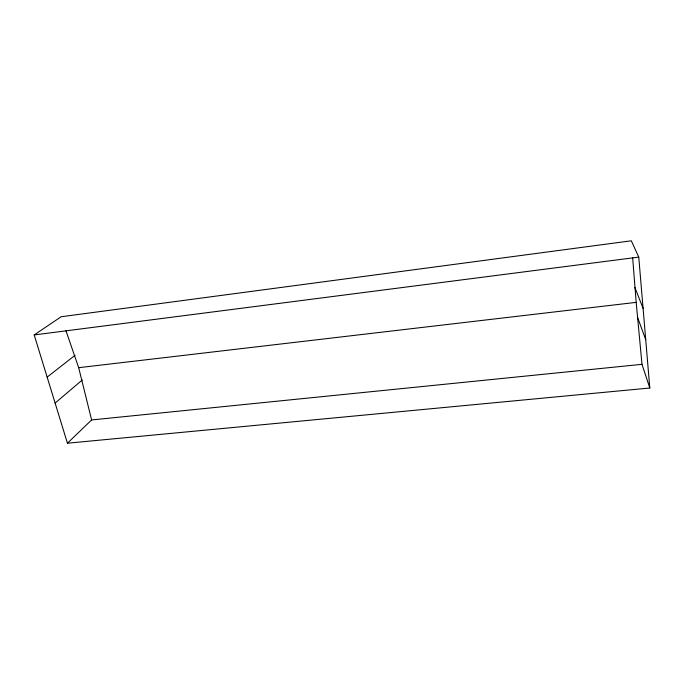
<?xml version="1.0" encoding="UTF-8"?>
<svg xmlns="http://www.w3.org/2000/svg" width="684" height="684" viewBox="0 0 684 684"><rect width="100%" height="100%" fill="white"/><g stroke="black" fill="none" stroke-linecap="round" stroke-linejoin="round"><path stroke-width="1.03" d="M67.434 443.206L91.613 419.942L641.994 364.324L649.8 388.008L67.434 443.206L34.2 334.938L61.158 316.743L631.315 240.794L638.762 257.107L649.8 388.008M55.113 403.081L82.294 379.962M47.145 377.106L75.035 355.304M34.2 334.938L638.762 257.107M65.963 330.723L78.677 367.684L636.18 302.362L632.64 257.543M634.897 287.536L643.08 308.322M637.454 317.034L645.73 339.717M78.677 367.684L91.613 419.942M636.18 302.362L641.994 364.324"/></g></svg>
